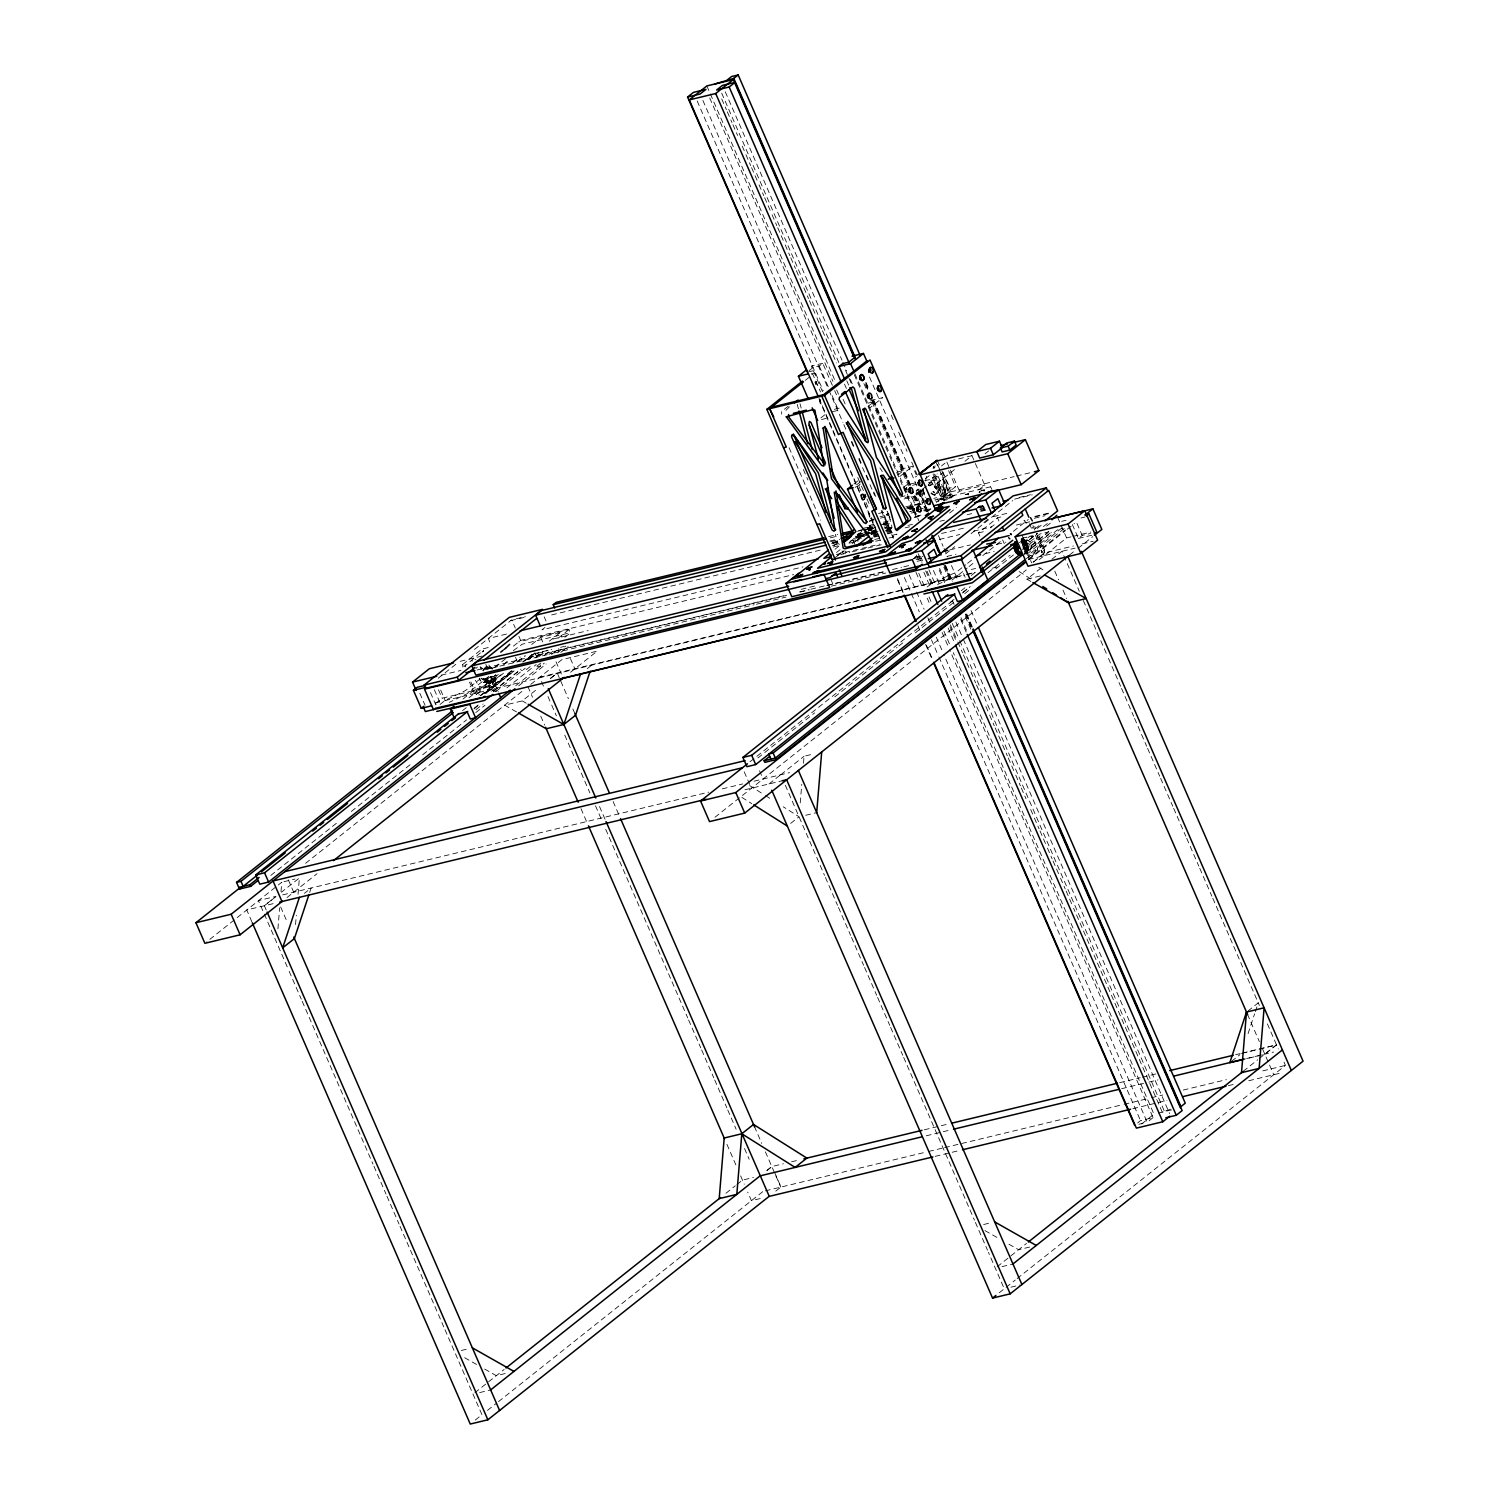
<?xml version="1.0" encoding="UTF-8"?>
<svg xmlns="http://www.w3.org/2000/svg" width="1499" height="1499" viewBox="0 0 1499 1499"><rect width="100%" height="100%" fill="white"/><g stroke="black" fill="none" stroke-linecap="round" stroke-linejoin="round"><path stroke-width="0.75" stroke-dasharray="5 3.75" d="M939.086 490.698L933.633 480.392L935.957 479.98M489.367 667.392L489.386 668.648L488.693 667.767A7.645 4.703 76.4 0 0 488.355 667.992L488.562 668.947M1021.4 538.928L1021.437 540.895M1023.723 537.748L1023.311 545.917A7.589 4.666 76.4 0 1 1023.442 546.592L1024.304 549.084M816.974 384.831L816.43 381.833L815.849 384.231A3.017 1.855 76.4 0 0 815.119 382.301L815.943 384.119M482.078 652.121L483.521 650.847M1022.936 544.118L1022.056 543.144A7.589 4.666 76.4 0 0 1021.737 542.694C1026.309 542.226 1027.171 542.601 1023.817 543.462C1021.868 542.038 1025.353 540.483 1022.337 541.72C1024.604 540.539 1028.82 541.701 1022.018 542.601M926.907 507.711L925.633 507.112M943.19 498.867L941.822 499.954L940.21 498.811L943.339 497.106L940.173 498.699M1021.437 541.083C1029.888 539.865 1018.514 544.793 1026.14 539.921M1024.923 541.476C1023.311 543.875 1024.698 539.94 1025.26 541.889C1029.326 542.638 1023.03 556.429 1028.989 551.032M1025.316 542.563C1023.78 543.219 1024.866 543.031 1024.679 540.97C1020.444 543.144 1027.302 542.282 1024.923 542.076M865.635 494.764L864.736 498.492M1044.503 549.814L1037.983 533.906M1024.304 541.233C1018.552 546.648 1030.919 543.462 1022.805 544.268M1024.773 541.12C1027.902 543.8 1019.92 542.394 1024.641 540.727M1024.735 542.825C1019.863 542.488 1028.295 543.95 1024.285 540.446C1023.067 539.303 1023.03 545.018 1027.04 543.163A7.607 4.666 76.4 0 1 1027.302 543.744M277.933 928.837L279.657 907.851M281.006 891.53L281.775 882.218L206.693 941.84M295.547 924.583L296.315 915.271M298.039 894.285L299.388 877.964L281.456 892.205M800.241 802.864L801.778 784.221M803.501 763.253L804.064 756.246L812.889 754.128M1044.503 549.796L1044.241 552.588M495.963 675.243L494.426 675.618M1028.052 546.929L1023.948 547.922M488.131 683.469L488.168 682.195L488.843 683.225A7.57 4.647 76.4 0 0 489.161 683.038L489.236 681.839L490.117 682.663M493.771 676.311C500.872 683.937 489.48 677.08 490.829 681.914A7.57 4.647 76.4 0 0 491.222 682.064L491.597 681.108L492.047 682.232A7.57 4.647 76.4 0 0 492.422 682.251L492.628 681.127L493.19 682.251L488.993 683.263L488.88 680.359A7.57 4.647 76.4 0 1 488.543 679.946L488.449 678.691L483.502 680.003A7.57 4.647 76.4 0 1 483.221 679.515L483.577 678.279M1044.222 552.85L1035.697 560.233M1026.309 553.356L1025.672 552.4L1025.635 553.656A7.607 4.666 76.4 0 1 1025.316 553.881L1024.979 554.012M484.271 687.366L486.632 683.806L487.156 678.372M1028.145 549.252A7.607 4.666 76.4 0 0 1028.183 548.671L1028.127 547.379A7.607 4.666 76.4 0 0 1028.108 546.835M495.232 674.625L495.982 675.093A7.57 4.647 76.4 0 1 496.038 675.693L496.038 677.08L491.316 678.579M484.289 668.835C486.426 663.251 490.829 670.222 490.548 667.355M490.848 678.635C492.159 681.97 495.832 678.148 496.019 677.511A7.57 4.647 76.4 0 0 496.057 676.93M1024.698 551.632L1027.771 550.883A7.607 4.666 76.4 0 0 1027.958 550.395L1028.108 549.177L1024.997 549.927M488.637 685.174L494.82 688.266C500.347 695.217 486.95 688.865 488.918 684.799L503.514 673.182M494.857 688.434L491.466 691.208M1024.623 542.057L1021.4 541.87M1024.866 542.638C1021.063 544.868 1026.028 541.945 1024.754 541.72M1024.435 541.045L1022.074 541.626L1023.929 543.106A5.734 3.523 76.4 0 0 1028.726 551.089A5.734 3.523 76.4 0 0 1030 542.207A5.734 3.523 76.4 0 0 1023.948 543.144C1022.562 545.149 1024.716 538.778 1024.173 541.027M1041.786 552.419L1041.224 550.695L1041.861 552.663M486.407 668.273L487.456 668.517M1023.854 541.158L1022.505 541.832L1024.379 540.671M493.208 682.157L493.208 682.101A7.57 4.647 76.4 0 0 493.564 681.97L493.49 680.771L494.239 681.52A7.57 4.647 76.4 0 0 494.539 681.239L494.408 679.946M485.432 668.31L485.414 668.367A7.57 4.647 76.4 0 0 485.02 668.517M564.898 637.262L570.295 632.915L568.871 629.486L518.766 641.928M858.908 539.321C861.382 535.424 861.85 536.249 856.304 536.061M873.149 519.385L870.526 518.71L871.481 517.436M867.64 529.241C869.72 528.978 871.931 526.58 869.439 525.924M888.345 515.619L886.34 514.757L888.195 513.145M914.484 512.583L912.198 509.641L914.521 508.292M921.285 504.32L919.449 503.983M925.651 507.43L924.115 506.906L925.464 505.95M980.196 492.89L979.091 492.29L979.915 491.578M984.206 491.147L984.243 489.78L981.002 490.773M990.614 486.894L991.776 489.049M1000.339 541.589L981.808 556.391M864.811 498.193L863.911 494.764M965.131 494.595L968.673 493.733L967.623 494.801M979.147 492.44L980.14 491.241M981.058 490.923L984.393 489.948L983.475 490.96M1027.902 550.377L1024.791 551.295M479.418 687.704L479.249 687.741M1037.57 550.002L1037.439 548.559L1037.477 549.796M492.047 682.232L493.115 684.968M1021.512 539.153L1021.437 539.078A7.607 4.666 76.4 0 1 1021.887 539.097L1022.393 540.165L1022.693 539.115A7.607 4.666 76.4 0 1 1023.086 539.19L1024.342 540.24M1021.287 541.626C1025.485 538.816 1022.918 543.837 1024.36 543.313A5.546 3.41 76.4 0 1 1029.963 542.113A5.546 3.41 76.4 0 1 1028.97 550.845A5.546 3.41 76.4 0 1 1024.192 543.369L1023.236 541.27L1022.243 541.907M1023.105 543.2L1025.447 542.657M462.61 664.619L462.891 666.98M494.539 681.239L486.894 683.244L487.437 682.082M864.942 497.574L863.368 497.499L863.668 495.101M490.323 682.476L490.566 680.696L489.836 681.539M914.427 509.285L912.254 509.772L914.446 508.461M927.506 509.679L924.059 506.774L925.07 505.969M889.151 517.136L890.162 517.192M309.656 892.411L311.117 888.026L304.428 893.348M1248.067 1033.617L1254.607 1013.83M1255.338 1011.638L1258.242 1002.85L1248.217 1010.832M483.24 679.553L487.437 678.672L487.25 677.379M1037.664 550.695L1037.833 550.826M568.871 629.655L556.597 639.455M858.515 538.441L861.719 538.029M871.294 533.794C873.242 532.314 870.244 525.531 867.509 528.754M926.251 510.072L926.007 511.421L925.033 508.48M935.769 500.685L936.482 502.221M944.051 498.68L944.763 500.235M490.829 681.914L486.538 683.057A7.589 4.666 76.4 0 0 486.819 683.132M934.589 487.156C938.767 491.129 933.577 483.296 934.514 486.988M490.417 680.658L485.62 682.476A7.57 4.647 76.4 0 1 485.245 682.195L484.945 680.939L488.056 680.452M968.354 494.97L968.673 493.733L965.487 494.633M943.527 497.406L942.74 498.83L943.92 498.811M1023.498 540.389L1022.149 541.626L1023.761 540.614M1023.199 542.132L1024.117 541.776M492.272 669.041L492.197 668.067A7.57 4.647 76.4 0 0 491.822 667.823L491.466 668.723L490.997 667.505A7.57 4.647 76.4 0 0 490.604 667.411M1024.773 553.731L1027.171 552.194A7.607 4.666 76.4 0 0 1027.433 551.876M1026.365 553.281A7.607 4.666 76.4 0 0 1026.646 553L1024.941 550.433M1023.573 542.582L1022.749 543.238L1022.58 541.814L1023.311 544.174L1027.077 543.238L1021.943 544.474M464.015 665.537L464.09 666.643L483.428 650.322M1025.185 542.694C1025.447 544.025 1024.923 543.762 1024.304 543.2L1023.311 543.781M869.345 532.857C842.194 541.626 870.938 530.927 857.953 534.131C861.026 532.613 862.487 534.037 858.365 535.368M867.659 528.098L870.732 526.224M886.34 514.832L888.251 513.314M906.97 491.428L906.932 489.236M916.357 494.614L916.208 492.984M912.329 509.754L914.559 509.06M921.004 504.057L919.861 503.945M990.708 486.782L932.472 500.497M819.99 400.758L820.702 399.746A3.017 1.855 76.4 0 0 820.197 403.362A3.017 1.855 76.4 0 0 822.614 405.423L822.389 405.461M869.083 513.651L869.383 513.089A3.017 1.855 76.4 0 0 869.326 516.349A3.017 1.855 76.4 0 0 871.294 518.354M483.821 679.946C483.652 680.546 496.45 679.347 485.32 682.27M484.027 668.929L490.773 667.355M1041.468 550.152L1040.868 550.264M465.44 664.638L465.533 666.98M480.073 690.496L479.774 688.734M1028.67 558.19L1029.195 558.078M462.629 664.582L481.835 649.161L488.936 647.343M493.527 682.026L487.887 683.469L487.138 682.157M867.734 527.929L870.732 526.13M475.895 668.554L477.394 667.036M1022.824 542.394L1023.536 544.699M1023.873 544.324L1025.166 543.594M864.548 495.532L864.38 495.326A3.017 1.855 76.4 0 0 862.056 493.995L861.044 495.138A3.017 1.855 76.4 0 0 861.419 498.474A3.017 1.855 76.4 0 0 863.555 499.842L864.586 498.699A3.017 1.855 76.4 0 0 864.192 495.382L865.242 494.726M483.315 650.397L483.128 651.522L483.559 650.285M1022.487 545.392L1022.861 544.774A7.589 4.666 76.4 0 0 1022.637 544.231L1022.337 544.268M926.138 510.185L927.338 511.515M1033.879 554.087C1036.933 550.62 1036.371 540.033 1031.106 535.949M478.706 693.362L478.556 693.531M495.251 686.055L495.701 679.141A7.57 4.647 76.4 0 0 495.832 678.635M932.978 491.841C935.788 495.232 934.102 490.117 932.903 491.672M1021.419 540.352L1023.836 539.415M1023.798 544.1L1023.274 544.193M933.427 466.657L934.683 467.819L935.057 465.777M943.995 492.215C945.813 491.072 941.672 487.494 942.646 491.485C945.457 495.101 947.368 487.231 943.04 489.442M487.531 678.56L487.625 678.447A7.57 4.647 76.4 0 0 487.887 678.953L488.449 678.691M915.214 514.101L916.264 513.539M941.428 499.148L942.927 498.474M1023.067 548.671L1028.089 547.341M1022.974 545.898L1022.936 546.985M941.691 499.842L943.321 499.186M1033.542 554.48C1032.268 556.56 1030.206 555.867 1026.684 552.981M928.331 485.357C932.753 477.132 932.921 488.993 939.142 490.773M1025.091 543.444L1024.36 543.088M1024.81 540.24L1021.456 541.195M486.763 668.873L491.747 667.748M813.376 370.703L807.212 372.183L813.076 367.536L819.241 366.056L822.745 363.264L833.744 388.522M805.3 380.353L810.659 376.099M438.176 678.279L456.314 663.87M474.452 649.46L511.721 619.855L515.281 628.081M788.305 406.154L781.616 411.476L781.691 414.117M789.448 406.791L784.071 412.319M435.422 703.556L442.13 698.215L494.989 685.474L491.316 677.061M434.373 689.784L439.6 701.776L435.778 704.811L429.707 690.814M440.069 704.436L445.166 700.389L465.421 690.589L480.242 678.822M513.445 646.144L520.659 640.429L793.702 574.585M513.314 650.641L522.233 644.195L570.295 632.747M494.876 667.205L505.856 658.492M544.905 627.5L541.982 629.824L803.052 566.866M488.974 676.274L466.826 693.868L449.288 702.356M503.608 664.657L509.21 659.541M462.985 699.059L475.576 689.053L494.97 684.387L498.286 692.013M531.677 644.476L540.689 637.337L560.064 632.672L561.713 636.475M820.871 417.921L825.687 414.08M469.037 697.71L498.324 674.438M512.977 662.802L520.303 656.993M500.91 674.831L475.277 695.199L469.487 682.12M517.38 661.752L524.706 655.925M518.129 661.584L525.437 655.775M480.392 695.48L511.496 670.746M522.495 662.033L531.639 654.763L542.825 652.065L543.537 653.695L532.351 656.393L528.679 659.298M480.561 695.817L512.246 670.653M523.207 661.94L533.738 653.92M549.271 641.235L560.064 632.672M462.61 710.582L466.283 707.678M484.589 693.138L512.04 671.308M526.674 659.691L534.262 653.658M485.264 692.875L512.733 671.065M527.386 659.429L534.712 653.601L551.782 649.423M484.908 693.475L494.989 685.474M486.575 692.744L514.045 670.934L486.088 693.344M528.716 659.504L536.042 653.695M493.396 691.002L520.846 669.191M535.499 657.555L543.069 651.54M493.396 691.32L520.865 669.51M535.499 657.874L542.825 652.065M474.19 708.128L479.605 703.855M539.303 656.431L546.498 650.697M473.984 708.952L479.474 704.586M495.944 691.507L525.231 668.235M475.895 709.72L483.09 704.005M530.196 666.587L526.599 669.435L521.315 670.709M544.587 655.138L549.983 650.866M270.776 875.435L338.493 821.639M351.309 811.446L411.719 763.459M422.699 754.747L466.639 719.839M475.783 712.568L484.945 705.298M506.906 687.835L536.192 664.582M549.009 654.388L552.681 651.484L561.488 649.367M540.802 663.026L535.405 667.317L540.689 666.043L538.197 660.309M551.595 654.445L558.79 648.73M515.712 685.718L544.287 663.176M557.815 652.271L565.873 646.032M868.033 406.379L873.898 401.713L867.715 403.212L871.238 400.42L882.686 397.647L869.795 407.897M518.673 685.849L546.142 664.02M560.795 652.384L568.102 646.556M305.59 863.293L522.551 690.927M530.833 684.35L561.956 659.616L597.202 651.128L569.732 672.939M266.204 909.987L264.33 905.677L276.041 896.365L258.428 900.618L288.239 969.178M550.526 678.316L557.216 672.995L568.402 698.703M264.367 905.771L276.078 896.477M516.518 711.913L504.638 705.167L522.252 700.914L538.385 688.097M550.564 678.429L557.253 673.107M287.002 897.545L317.02 873.711M587.271 668.648L592.292 664.657M853.943 484.046L858.777 480.205M860.707 481.61L856.304 485.095L860.426 484.102M855.142 487.325L862.468 483.596M897.901 475.071L903.747 470.405L897.582 471.904L901.105 469.112L912.554 466.339L916.226 474.771M899.662 476.588L912.554 466.339M903.11 487.681L906.576 484.983L916.695 482.528M833.837 545.711L839.253 541.42M904.572 489.049L906.858 487.494M904.984 489.705L906.932 488.149M906.914 489.105L905.077 490.566L906.914 492.422M835.018 549.271L838.859 546.123M869.476 521.802L873.074 518.954M925.651 478.518L929.174 475.726M941.466 465.964L944.988 463.172M858.908 533.756L861.831 531.433M836.442 552.531L840.058 549.665M849.127 542.451L861.831 532.37M916.245 490.51L918.1 489.049M948.642 470.667L955.594 486.669L945.925 494.333L940.21 495.719L932.378 477.731L937.212 473.89M916.226 491.447L919.206 489.086M837.566 555.248L843.038 550.92M852.144 543.687L866.703 532.108M868.521 530.665L873.992 526.318M835.149 557.572L844.293 550.864L843.038 551.351M855.498 541.401L860.089 538.16L859.171 538.497M860.745 537.223L863.874 534.75M916.414 493.246L921.267 490.154M932.378 477.731L938.112 476.345L942.927 472.504M869.945 530.815L874.779 526.973M926.457 486.032L916.076 494.277L920.948 505.463M931.647 481.91L928.181 484.664L932.359 483.54L931.647 481.91L927.431 482.922M923.628 489.086L916.208 494.37M916.807 495.12L923.496 489.798L924.471 496.562M929.38 485.901L932.359 483.54M871.762 532.482L875.453 529.578M870.956 534.693L876.428 530.346M883.379 524.819L890.612 519.085M920.349 495.438L920.124 496.6L920.873 496M928.424 485.639L936.838 483.615L954.395 469.655M964.944 461.261L971.97 455.677L984.787 485.151L975.999 492.122M873.973 536.698L877.571 533.831M884.803 528.079L890.219 523.788M985.03 453.804L988.609 450.955M940.21 495.719L949.86 488.037L955.594 486.669M936.744 502.109L949.092 492.29L1014.167 476.607M889.019 538.01L893.479 536.942L896.983 534.15L890.294 535.761M944.876 496.244L949.56 495.12L942.59 479.08L944.876 496.244L945.85 495.476L943.564 478.312M926.457 511.74L931.066 508.067M927.825 511.403L930.916 508.948M946.281 500.029L949.729 497.275L948.998 495.569L950.535 494.333L940.997 472.391M943.564 500.647L951.94 493.995L933.783 498.38M949.279 498.305L952.652 495.644L940.922 468.681M950.759 498.211L959.547 491.222L984.787 485.151M949.635 513.07L956.662 507.486M912.273 559.652L918.138 555.005L921.36 562.406M976.055 508.985L981.92 504.339L984.637 510.597M983.869 522.458L988.272 518.954M945.607 553.899L954.694 546.685M971.015 533.719L1012.743 500.572M979.896 536.174L978.491 532.894L997.528 517.773L1004.049 516.199M990.296 527.91L995.486 523.788M927.15 586.99L932.697 582.736L956.137 572.337L965.787 564.73M967.604 563.287L973.095 558.94M951.902 580.15L967.211 568.009M969.029 566.547L974.519 562.2M1013.418 531.302L1027.808 519.853M971.296 575.485L974.893 572.618M1035.134 528.791L1040.287 524.706M1019.395 542.638L1026.272 537.167M1037.252 528.454L1042.779 524.069M961.327 590.662L964.925 587.795M1021.025 543.238L1030.019 536.08M1043.416 526.599L1048.569 522.514M950.422 602.242L954.02 599.394M963.014 592.236L970.209 586.521M1022.711 544.812L1037.102 533.382M750.006 761.754L953.27 600.275M962.433 593.004L969.759 587.177M988.066 572.637L1010.045 555.173M1022.861 544.999L1037.514 533.363M1046.677 526.074L1050.331 523.17M757.894 757.969L814.632 712.887M834.774 696.885L897.02 647.437M898.838 645.994L904.328 641.628M915.308 632.897L953.757 602.354M964.738 593.641L970.228 589.276M995.861 568.908L1014.167 554.368M1023.311 547.098L1039.8 534.019L1048.607 531.883M1022.524 549.833L1042.311 534.112M1024.81 550.789L1048.813 531.545M1024.285 549.421L1027.808 548.559L1047.595 532.838M1025.766 552.307L1051.38 531.939M1024.079 554.218L1051.549 532.407M1026.628 554.405L1057.751 529.672L1062.21 528.604M1061.985 527.873L1028.033 555.398M1026.122 558.79L1064.552 528.266M1028.651 558.977L1065.264 529.897M1028.801 559.764L1065.433 530.683M1067.251 529.222L1074.577 523.395M1033.036 562.237L1044.784 552.906L1073.396 545.992M1033.336 562.106L1034.347 561.301M715.004 817.236L1026.309 569.92M1039.126 559.745L1066.595 537.916L1070.998 536.848M769.024 783.958L780.735 774.664M1051.867 559.258L1061.91 551.295L1079.299 591.281M780.773 774.758L804.064 756.246M1030.9 581.443L1026.946 579.195L1043.06 566.397M1072.31 524.463L1078.399 538.46L1082.203 535.443L1090.504 533.438M1069.48 555.023L1076.17 549.702M1078.025 548.334L1092.677 536.698M790.666 823.401L799.042 816.768L783.227 806.781M474.864 1392.721L504.189 1369.43M725.984 1193.223L735.316 1185.803M736.983 1184.491L742.492 1180.106L753.491 1177.465M766.795 1170.55L771.816 1166.559L783.415 1163.767M767.02 1170.494L772.041 1166.503M475.277 1420.059L481.966 1414.737L444.716 1329.051M487.475 1410.372L496.637 1403.101M498.474 1401.64L763.141 1191.368M775.751 1191.105L780.998 1187.077L773.84 1170.625M1137.61 1122.976L1140.533 1120.634L1153.068 1117.617L949.579 649.648M1141.657 1123.95L1153.949 1114.169L953.27 652.646M1153.068 1117.617L1147.203 1122.264L943.733 654.295M1170.438 1109.166L1162.268 1112.164L1073.603 908.225M1231.485 1061.367L1239.86 1054.734M997.172 1266.767L1026.496 1243.458M1243.289 1071.242L1257.624 1059.849M1259.291 1058.519L1276.511 1044.84L1278.31 1048.963M1242.427 1053.066L1276.511 1044.84L1264.837 1054.247L1245.144 1059.006M999.252 1292.775L1004.274 1288.784L988.441 1252.358M1006.11 1287.322L1015.273 1280.052M1017.109 1278.591L1285.449 1065.414L1282.657 1058.987M958.067 575.26L936.5 584.947M444.81 700.67L963.951 575.279M926.307 508.217L925.033 508.704M942.552 499.13L941.541 499.279M811.427 373.944L813.001 374.694L820.496 391.951M811.821 373.794L814.725 373.12L815.868 374.169M1022.412 541.27L1023.161 541.383M493.452 676.386L490.979 677.005L491.916 678.11M1025.859 543.706L1023.78 544.643M494.97 678.822L490.566 679.89L491.129 681.333M1027.789 550.826L1024.754 552.644M920.573 492.122L923.459 490.342M484.046 687.498L479.268 686.411L475.277 680.284M923.909 492.759L921.192 497.462L922.447 504.076M920.667 496.113C919.149 496.488 917.369 491.841 920.255 495.213M933.053 468.175L933.783 466.451M934.683 467.819L933.277 468.156M939.124 487.362C941.578 499.542 942.234 478.237 939.854 490.136M940.529 487.025L941.26 489.798M944.426 489.105L945.194 491.991M868.783 530.309L870.769 529.822L869.045 530.178M1023.142 548.634L1023.723 548.447A7.589 4.666 76.4 0 0 1023.667 547.866L1023.03 547.51M548.203 650.229L547.229 650.585M839.403 544.362L837.847 543.369L835.393 534.262M1023.611 540.858L1022.449 540.839M863.63 499.823A3.017 1.855 76.4 0 0 864.117 495.063A3.017 1.855 76.4 0 0 861.007 495.794A3.017 1.855 76.4 0 0 863.63 499.823L863.799 499.748M925.745 506.512L924.096 506.849M925.614 506.718L924.34 507.037M493.152 682.251L492.759 684.256M906.352 508.086L923.796 502.427L919.637 492.871L915.139 493.958M888.251 514.644L886.284 514.682M935.376 479.924L927.356 481.722M1037.177 548.034L1037.345 547.997M1027.864 555.436L1027.527 555.567M887.895 514.569L886.565 514.794M914.184 510.559L909.912 511.665L914.69 510.447M472.129 660.216L472.148 661.228M491.56 677.098L483.559 679.028M1028.052 547.716A2.305 1.405 76.4 0 1 1026.103 544.568A2.305 1.405 76.4 0 1 1028.52 544.137A2.305 1.405 76.4 0 1 1028.052 547.716L1023.086 548.915M822.745 363.264L811.296 366.018L822.539 391.764M816.243 381.814L814.894 382.151A3.017 1.855 76.4 0 1 815.643 384.306M834.343 409.321L840.077 407.934M832.301 411.757L838.466 410.258L832.057 395.53M821.452 419.551L829.097 417.715M971.97 455.677L946.731 461.767L949.485 468.081M915.271 476.926L916.676 476.588M924.752 480.579L936.088 478.462L945.794 500.198M912.535 485.301L916.114 484.439M900.299 497.012L907.064 495.382M916.076 493.208L921.979 491.784L919.861 490.492L925.445 503.327M905.021 497.593L909.312 496.562M904.122 498.961L913.135 496.787M933.765 494.951L935.17 494.614M1016.416 476.064L1029.869 472.803M948.998 495.569L950.385 495.232L951.134 496.937L949.729 497.275M878.526 513.501L887.633 511.309M905.789 506.774L924.021 502.54M907.42 507.674L914.184 506.044M908.75 507.861L915.496 506.231M907.851 508.704L914.259 507.149M907.776 508.854L914.109 507.243M909.481 508.629L913.566 507.655M879.95 516.78L889.057 514.588M909.518 509.641L914.071 508.536M869.345 520.846L878.264 518.71M880.494 518.167L887.183 516.555M918.287 509.566L925.014 507.955M911.167 513.089L915.402 512.077M923.478 510.128L930.204 508.498M924.134 510.99L928.387 509.96M868.914 525.531L873.28 524.481M883.436 522.214L889.169 520.828M828.61 536.642L837.697 534.45M862.674 528.435L874.029 525.681M883.098 523.507L889.919 521.858M881.393 524.65L887.558 523.17L882.068 510.541M916.807 516.106L920.929 515.113M914.877 516.836L919.149 515.806M858.702 530.552L865.373 528.941M867.602 528.398L874.292 526.786M883.211 524.65L887.652 523.563L893.479 536.942M830.221 537.879L837.042 536.23M857.465 531.302L875.641 526.917M884.71 524.725L889.263 523.638M914.221 517.605L921.042 515.975M865.972 529.84L874.685 527.742M868.521 529.822L875.21 528.21M884.11 526.055L890.799 524.444M829.809 541.027L836.611 539.378M857.053 534.45L861.588 533.344M863.855 532.801L875.21 530.065M884.279 527.873L891.099 526.243M830.802 541.682L839.89 539.49M858.046 535.106L862.6 534.019M864.867 533.457L876.222 530.721M885.291 528.529L892.111 526.899M870.544 532.445L876.278 531.077M871.575 532.314L876.034 531.246M887.164 528.566L891.624 527.479M978.585 506.512L983.025 505.444M516.256 618.768L525.362 616.576M832.545 542.488L839.365 540.839M855.292 536.998L864.398 534.806M866.666 534.262L878.039 531.508M887.146 529.316L891.699 528.229M978.154 507.374L984.993 505.725M1019.114 497.499L1030.488 494.745M832.413 542.9L839.234 541.27M857.391 536.886L868.745 534.15M871.013 533.607L877.833 531.958M886.902 529.765L891.455 528.679M977.723 507.861L984.524 506.231M510.747 620.623L526.224 616.895M831.514 543.313L838.334 541.664M856.491 537.279L863.293 535.649M872.381 533.457L876.915 532.351M886.003 530.178L892.823 528.529M979.091 507.73L985.892 506.081M1014.561 499.13L1032.249 494.857M833.032 543.481L839.833 541.832M853.456 538.553L869.345 534.712M871.612 534.169L876.166 533.082M885.234 530.89L892.055 529.241M907.944 525.418L912.479 524.313M872.943 534.75L877.402 533.681M886.302 531.527L892.992 529.915M979.934 508.948L986.623 507.337M832.451 545.392L839.253 543.762M850.608 541.008L859.695 538.834M873.317 535.536L877.852 534.45M886.94 532.257L891.474 531.171M905.096 527.873L909.631 526.786M980.027 509.81L984.562 508.704M873.88 536.473L878.339 535.405M887.239 533.251L891.699 532.182M980.871 510.672L985.33 509.604M551.651 614.927L821.808 549.758M833.163 547.023L839.965 545.392M849.052 543.2L858.14 541.008M874.029 537.167L878.564 536.08M887.652 533.888L894.453 532.239M939.854 521.296L944.407 520.209M967.099 514.719L971.652 513.632M980.721 511.44L987.541 509.791M874.704 539.509L881.393 537.897M875.641 541.233L880.1 540.165M506.475 634.077L488.281 638.48L490.96 644.645M836.405 554.518L879.651 544.1M993.406 516.649L1009.333 512.808M840.695 554.555L849.783 552.363M852.05 551.819L865.673 548.522M867.94 547.978L881.562 544.699M941.541 533.475L966.518 527.442M939.311 539.453L959.791 534.525M973.451 531.227L991.645 526.842M1034.891 516.406L1050.818 512.564M1035.097 516.893L1050.799 513.108M1026.74 523.207L1023.911 520.509L1028.689 519.46M1034.273 518.298L1045.028 515.712M978.491 532.894L985.012 531.339M1016.359 525.025L1029.794 521.783M460.156 661.321L482.172 656.019M553.019 639.061L588.245 630.554M474.883 659.56L475.97 659.298M1061.629 521.371L1066.033 520.303M914.802 557.178L919.262 556.11M1080.948 517.961L1085.107 516.968M913.603 558.621L922.709 556.429M950.01 549.833L970.49 544.905M916.17 559.614L922.841 558.003M441.174 675.187L460.98 670.409M560.589 647.306L564.111 646.462M801.197 589.294L816.786 585.528M917.107 561.338L921.566 560.27M565.929 648.28L785.907 595.234M799.51 591.955L808.579 589.763M810.847 589.219L824.45 585.94M826.717 585.397L883.417 571.719M892.486 569.545L901.555 567.353M903.822 566.809L910.624 565.16M946.9 556.41L955.969 554.218M996.798 544.381L1005.866 542.188M1021.737 538.366L1033.073 535.63M477.169 669.959L786.619 595.328M800.279 592.03L809.385 589.838M827.579 585.453L884.466 571.737M1021.044 539.34L1022.974 539.115M483.69 669.622L483.409 670.896M497.612 666.643L481.722 670.465L480.111 666.774M499.879 666.099L552.1 653.508M554.368 652.946L699.677 617.907M701.944 617.363L754.147 604.772M756.433 604.228L785.944 597.108M831.345 586.146L863.124 578.483M865.391 577.939L885.834 573.011M1021.025 540.315L1024.098 539.584A7.607 4.666 76.4 0 1 1024.304 539.752M482.603 670.746L483.634 670.503M491.147 668.798L488.88 665.05M491.934 668.891L492.965 668.648M985.068 553.693L994.156 551.501M1023.086 544.568L1027.19 543.575L1027.696 544.924A7.607 4.666 76.4 0 1 1027.883 545.561M1023.573 546.011L1027.677 545.018M1023.667 546.423L1027.789 545.43L1028.07 546.779M494.464 676.03L496 675.656M1073.209 536.323L1090.822 532.07M1025.054 549.702L1028.108 548.803M1025.035 550.995L1027.059 550.508M1078.399 538.46L1092.94 534.956M495.682 679.197L491.428 680.209A7.57 4.647 76.4 0 0 491.428 679.703L491.485 679.74M483.971 682.476L488.074 681.483L483.858 678.335A2.492 1.536 76.4 0 1 481.273 678.223M485.657 682.57L495.232 680.359A7.57 4.647 76.4 0 0 495.326 680.096M490.979 681.614L495.082 680.621M1025.11 552.794L1027.171 552.307M1024.735 554.105L1024.866 552.944M971.315 569.508L975.624 568.458M1082.222 543.875L1093.221 541.214M539.603 677.248L964.925 574.792M967.192 574.248L973.994 572.599M992.132 568.233L998.934 566.585M1028.408 559.483L1075.12 548.109M435.441 702.787L439.6 701.776M966.218 574.735L975.324 572.543M1026.946 579.195L1042.348 575.485M283.967 881.674L294.984 879.032M282.655 894.884L708.69 792.147M722.293 788.867L742.698 783.94M754.034 781.204L789.58 772.641M273.137 903.672L246.717 909.93L252.3 922.784M744.928 789.767L782.234 780.773M805.694 815.269L816.693 812.608M791.528 1161.8L799.323 1159.926M924.302 1129.796L947.012 1124.306M1119.716 1082.653L1140.177 1077.725M1142.444 1077.181L1156.085 1073.884M1235.607 1054.715L1240.16 1053.61M1241.528 1053.404L1256.855 1049.693M1259.048 1049.169L1276.548 1044.953M926.213 1135.811L951.209 1129.778M1121.645 1088.686L1146.641 1082.653M1148.909 1082.109L1157.996 1079.917M1246.625 1058.538L1273.607 1052.036M765.352 1190.843L926.419 1152M928.687 1151.457L942.328 1148.159M944.595 1147.616L1121.852 1104.875M1124.119 1104.313L1149.115 1098.299M1151.382 1097.736L1162.756 1095.001M1183.198 1090.073L1226.369 1079.655M1262.739 1070.886L1285.449 1065.414M760.237 1198.563L751.43 1200.68L747.701 1192.117M935.151 1156.366L960.147 1150.351M1132.851 1108.698L1166.934 1100.472M1228.299 1085.688L1235.101 1084.039M1248.742 1080.742L1282.544 1072.591M1158.352 1113.101L1171.562 1109.916M1138.847 1124.287L1143.025 1123.276M461.336 1350.487L467.932 1348.894M983.644 1224.514L990.239 1222.922M505.144 1373.552L496.319 1375.67L484.439 1368.924M1029.644 1247.056L1018.627 1249.716L1008.733 1244.095M479.643 1392.59L490.641 1389.929M1001.95 1266.618L1012.949 1263.976M1010.888 1287.191L1019.695 1285.055M495.832 677.548L491.972 678.485M488.074 681.483L487.063 681.726M484.833 682.27L483.727 682.532M869.495 526.055L870.619 525.887M479.905 690.533L479.605 689.615M491.616 678.56L491.691 678.541A7.57 4.647 76.4 0 0 491.653 677.998L491.728 678.035M489.948 681.014L490.698 681.577A7.57 4.647 76.4 0 0 490.923 681.164L490.96 681.221M858.702 538.553C855.179 535.855 861.944 535.986 861.25 533.419M486.013 681.726L486.426 682.963M488.243 680.471L488.861 682.082M488.037 668.854L487.662 668.573A7.57 4.647 76.4 0 0 487.475 668.91L487.419 668.873M931.179 492.796L935.882 496.319L938.767 501.565M480.711 667.074L483.446 669.191M522.252 700.914L526.205 703.162M984.955 1230.604L998.821 1238.474M464.634 1357.701L476.513 1364.427M872.455 519.422L873.224 521.184M1038.732 567.222L1044.653 570.95M1019.114 571.531L1032.942 580.263M749.65 785.607L763.478 794.32M765.464 795.576L771.385 799.304M741.893 797.393L751.767 803.633M490.136 682.307L490.229 682.382A7.57 4.647 76.4 0 1 489.854 682.588M911.017 496.544L912.516 498.53M1025.391 540.689L1025.447 540.746A7.607 4.666 76.4 0 0 1025.11 540.389M484.496 681.445L484.421 681.352A7.57 4.647 76.4 0 1 484.14 681.014L484.289 681.183M879.894 467.875L882.311 471.623M1028.333 556.335L1028.501 557.722L1028.426 556.56M479.23 694.281L478.987 695.18M479.736 688.622L479.549 689.503M1076.994 523.432L1082.203 535.443M1057.657 517.361L1066.595 537.916M1083.327 600.556L1107.555 656.262M1108.473 658.398L1120.596 686.242M1121.514 688.378L1133.637 716.241M1134.556 718.377L1146.66 746.221M1147.597 748.376L1159.701 776.22M1160.638 778.356L1172.743 806.2M1173.68 808.354L1185.784 836.198M1186.721 838.334L1198.825 866.197M1199.762 868.333L1211.867 896.177M1212.803 898.313L1259.366 1005.436M1267.404 1023.892L1276.136 1043.997M1054.771 571.119L1058.575 579.869M1062.997 590.063L1066.707 598.588M1247.449 1014.261L1259.347 1041.618M1262.57 1049.019L1273.738 1074.727M1034.76 526.486L1035.528 528.266M1032.886 525.549L1035.622 531.864M1036.54 533.963L1044.784 552.906M1032.436 527.236L1032.942 528.398M1035.341 535.087L1044.278 555.642M1029.457 523.676L1031.949 529.409M1021.999 535.199L1027.808 548.559M1023.63 544.381L1031.668 562.893M997.528 517.773L998.934 521.052M1002.606 539.865L1004.274 543.687M950.403 470.18L959.547 491.222M942.908 472.054L949.86 488.037M937.25 460.23L940.004 466.564M937.568 464.521L940.135 470.424M935.62 461.299L938.318 467.501M939.217 469.562L949.092 492.29M938.112 476.345L945.925 494.333M936.838 483.615L944.145 500.441M963.538 573.48L965.187 577.302M891.23 415.054L894.022 421.481M898.669 432.162L901.461 438.589M902.398 440.725L907.045 451.424M911.692 462.104L914.484 468.531M915.402 470.667L918.194 477.075M922.635 489.498L925.37 495.813M922.11 489.105L925.745 497.462M920.723 489.442L923.44 495.701M869.495 376.998L923.515 501.247M924.452 503.383L927.244 509.81M938.411 535.518L943.077 546.236M944.014 548.372L947.743 556.935M951.453 565.516L957.055 578.37M971.015 610.486L976.617 623.34M866.085 382.582L869.158 389.665M873.823 400.383L911.167 486.257M915.458 496.113L919.187 504.695M945.7 565.685L952.708 581.799M966.686 613.934L972.776 627.931M915.383 496.244L919.543 505.8M865.654 382.77L868.502 389.328M873.168 400.064L910.511 485.938M914.746 495.682L918.4 504.095M945.045 565.367L951.584 580.394M966.518 614.74L972.101 627.613M865.822 384.381L867.696 388.672M873.299 401.545L909.687 485.264M914.334 496L918.1 504.582M945.157 566.847L951.696 581.874M965.693 614.065L971.296 626.957M865.673 385.018L867.546 389.309M872.193 400.008L909.462 485.695M914.109 496.413L917.838 504.976M943.92 564.954L950.441 579.963M965.337 614.234L970.94 627.088M863.911 383.575L866.666 389.89M871.968 401.863L908.431 485.938M913.041 496.319L916.77 504.901M943.845 567.165L949.448 580.038M965.319 616.539L970.921 629.411M912.516 498.53L914.971 504.17M906.314 488.018L907.026 489.648M854.898 373.738L918.887 520.79M939.592 568.402L946.113 583.392M961.009 617.682L966.593 630.536M854.243 374.675L888.776 454.103M889.713 456.239L917.126 519.272M939.18 570.013L944.782 582.886M952.258 600.068L954.114 604.359M960.653 619.387L966.255 632.259M725.291 91.832L841.97 360.153M842.906 362.308L846.635 370.89M850.383 379.472L852.238 383.763M933.446 570.519L939.985 585.547M955.856 622.048L962.377 637.075M963.314 639.23L1169.595 1113.626M845.38 369.972L848.134 376.286M849.052 378.385L851.788 384.7M721.712 93.182L839.309 363.657M846.785 380.821L848.659 385.112M928.93 569.732L935.451 584.76M952.258 623.397L958.798 638.424M959.716 640.579L1164.142 1110.684M721.712 98.953L726.378 109.671M727.315 111.825L731.98 122.562M732.917 124.698L737.583 135.435M742.249 146.171L745.059 152.617M745.977 154.753L750.643 165.49M751.58 167.644L758.119 182.672M759.056 184.808L763.722 195.545M764.659 197.699L771.179 212.708M772.116 214.863L776.782 225.6M777.719 227.736L784.258 242.763M785.195 244.918L789.861 255.654M790.779 257.791L795.463 268.527M796.381 270.682L802.921 285.709M803.857 287.845L808.523 298.582M809.46 300.737L815.981 315.764M816.918 317.9L821.583 328.637M822.52 330.792L836.517 362.983M920.536 556.185L923.328 562.631M927.057 571.213L932.659 584.085M950.403 624.877L956.924 639.904M957.861 642.04L962.527 652.777M963.464 654.932L970.003 669.959M970.94 672.095L975.605 682.832M976.524 684.987L981.208 695.723M985.874 706.441L988.665 712.887M989.602 715.042L994.268 725.76M995.205 727.914L1001.725 742.942M1002.662 745.078L1007.328 755.815M1008.265 757.969L1014.804 772.997M1015.741 775.133L1020.407 785.869M1021.344 788.024L1026.009 798.761M1030.675 809.479L1033.467 815.924M1034.404 818.079L1039.069 828.816M1040.006 830.952L1046.546 845.979M1047.464 848.134L1052.129 858.852M1053.066 861.007L1059.606 876.034M1060.543 878.17L1065.208 888.907M1066.145 891.062L1072.666 906.089M844.518 384.137L846.392 388.428M918.25 553.712L921.979 562.294M925.726 570.894L932.247 585.922M949.991 626.694L956.531 641.722M916.395 555.042L919.187 561.488M923.852 572.225L930.392 587.252M948.118 628.025L954.657 643.052M706.853 85.93L834.737 380.015M843.131 399.334L845.942 405.779M918.737 573.218L925.276 588.245M929.005 596.827L931.797 603.273M943.939 631.173L949.542 644.064M709.702 97.96L832.901 381.308M836.648 389.909L838.503 394.2M915.983 572.374L922.522 587.402M927.188 598.12L929.043 602.429M942.122 632.466L948.642 647.493M834.662 390.621L836.479 394.837M887.408 511.946L890.162 518.261M819.241 366.056L828.404 387.098M851.844 441.455L854.58 447.77M859.171 458.301L861.925 464.634M866.497 475.164L869.251 481.479M873.823 492.028L876.578 498.343M702.9 100.47L827.991 388.11M828.91 390.265L842.925 422.456M843.843 424.61L846.654 431.056M851.32 441.774L854.111 448.22M858.777 458.956L861.588 465.402M862.525 467.538L869.045 482.566M869.982 484.72L874.648 495.457M881.187 510.484L893.329 538.385M909.181 574.866L915.72 589.894M916.657 592.049L924.115 609.231M927.862 617.813L929.717 622.104M936.257 637.131L942.796 652.159M697.166 100.976L823.176 390.771M904.384 577.546L919.318 611.892M931.46 639.792L937.981 654.819M938.917 656.955L1140.533 1120.634M857.709 477.488L860.501 483.915M861.419 486.051L866.066 496.75M867.003 498.886L869.795 505.294M858.964 486.407L869.027 509.566M819.035 398.266L873.168 522.776M874.104 524.931L880.625 539.959M897.433 578.595L903.035 591.468M917.969 625.814L919.824 630.105M926.363 645.132L932.903 660.16M819.11 399.558L880.794 541.401M897.601 580.038L903.185 592.929M925.595 644.439L932.134 659.466M862.618 533.232L864.192 536.829M855.985 536.08L859.114 543.275M853.1 540.333L854.767 544.156M845.511 550.976L846.223 552.606M843.356 553.806L842.082 550.883M803.333 469.449L807.924 479.98M789.092 447.714L820.609 520.19M830.858 579.42L833.219 584.816M785.307 785.176L824.506 875.341M825.443 877.477L837.548 905.321M838.484 907.476L850.589 935.32M851.526 937.456L863.63 965.319M864.567 967.455L876.671 995.299M877.608 997.435L889.713 1025.297M890.65 1027.433L902.754 1055.277M903.691 1057.432L974.481 1220.223M975.399 1222.378L987.522 1250.222M759.543 770.786L763.103 779.012M744.235 771.873L751.392 788.324M570.407 658.567L574.866 668.854M544.193 616.82L546.011 620.998M555.998 661.715L561.376 674.044M572.824 708.896L575.56 715.21M613.11 801.534L619.63 816.524M754.428 1126.555L761.754 1143.4M765.408 1151.832L780.773 1187.133M540.689 637.337L543.181 643.071M534.881 652.665L537.354 658.398M599.525 806.556L606.046 821.546M531.639 654.763L532.351 656.393M541.458 681.539L544.249 687.966M547.978 696.529L550.77 702.956M551.707 705.092L556.373 715.81M564.748 735.091L576.853 762.935M577.79 765.071L589.894 792.934M595.478 805.787L601.998 820.777M605.727 829.34L674.662 987.86M675.599 990.015L687.704 1017.858M688.622 1019.995L700.745 1047.838M701.663 1049.993L713.786 1077.837M714.704 1079.973L726.828 1107.836M727.746 1109.972L736.14 1129.253M744.516 1148.534L749.181 1159.233M518.86 636.307L520.659 640.429M515.487 657.349L517.155 661.171M527.892 686.561L532.538 697.26M540.746 716.129L544.643 725.123M580.975 808.654L587.496 823.663M726.921 1144.337L736.534 1166.409M740.656 1175.909L744.272 1184.229M485.826 664.432L487.662 668.629M475.576 689.053L478.069 694.787M470.873 681.97L476.363 694.599M440.687 690.121L445.166 700.389M438.476 689.802L442.13 698.215M419.832 693.288L425.06 705.279M288.333 879.876L293.71 892.224M280.669 906.989L287.227 922.072M289.157 971.315L301.28 999.158M302.198 1001.295L372.989 1164.105M373.926 1166.241L386.03 1194.103M386.967 1196.239L399.071 1224.083M400.008 1226.238L443.779 1326.915M889.169 516.649L892.055 527.573M800.035 403.737L801.197 408.103M797.243 404.411L798.405 408.777M933.69 473.89A10.961 6.745 76.4 0 1 939.573 488.355A10.961 6.745 76.4 0 1 930.954 493.527M925.651 481.067A10.961 6.745 76.4 0 1 927.038 475.689M932.996 474.677A10.961 6.745 76.4 0 1 938.318 486.613A10.961 6.745 76.4 0 1 933.09 495.045M492.365 676.349A2.305 1.405 76.4 0 1 490.229 676.386A2.492 1.536 76.4 0 0 492.609 676.48M483.915 678.223A2.305 1.405 76.4 0 1 481.591 678.241M485.976 678.316A5.546 3.41 76.4 0 1 483.165 682.401A5.546 3.41 76.4 0 1 479.212 678.204M486.238 678.204A5.734 3.523 76.4 0 1 483.465 682.551A5.734 3.523 76.4 0 1 479.343 678.466M488.018 683.319A7.57 4.647 76.4 0 1 487.643 683.3M483.071 669.959A7.57 4.647 76.4 0 1 483.334 669.622M486.201 668.479A7.57 4.647 76.4 0 1 486.594 668.554M490.004 681.427A7.57 4.647 76.4 0 1 489.648 681.127M489.423 667.448A7.57 4.647 76.4 0 1 489.798 667.392M1026.178 541.645A7.607 4.666 76.4 0 1 1026.478 542.113M1026.159 544.268L1026.14 544.362A2.492 1.536 76.4 0 0 1028.089 547.885A2.492 1.536 76.4 0 0 1028.857 544.174A2.492 1.536 76.4 0 0 1026.159 544.268"/><path stroke-width="1.5" d="M899.943 495.401L862.674 409.227M816.693 812.608L821.696 752.011M1246.493 1012.05L1241.509 1072.666L1259.123 1068.412L1264.107 1007.796L1246.493 1012.05L1229.817 1062.697L1242.952 1059.531M883.23 508.911L870.582 460.586L846.167 422.755M824.993 426.428L833.275 477.113L867.172 522.064M1020.069 553.431L1016.566 553.112A7.57 4.647 76.4 0 1 1016.228 552.681L1015.572 551.707M845.005 508.967L839.29 494.745M1019.133 553.862L1018.908 554.799A7.57 4.647 76.4 0 1 1018.514 554.649L1017.69 554.162A7.57 4.647 76.4 0 1 1017.315 553.862M1014.167 544.418L1017.259 543.631M793.327 433.979L833.912 528.416L835.805 529.747M831.402 557.01L817.573 568.271L885.647 551.857L900.506 540.333L910.755 537.073L949.204 506.362L935.395 509.51M858.964 555.529L853.437 557.797L858.459 555.904M937.4 510.915L942.478 509.304L940.997 508.704L937.325 510.84L942.234 509.341L942.815 508.48L937.437 510.822L942.74 506.512L934.552 508.48M955.856 504.432L957.093 503.57M1014.055 546.348A7.57 4.647 76.4 0 1 1014.036 545.767L1014.13 544.568A7.57 4.647 76.4 0 1 1014.205 544.025L1015.591 542.488M792.221 435.441L794.058 435.328L818.454 473.159L831.046 520.378L830.558 522.42M299.407 897.339L282.674 947.874L294.385 938.58L308.944 894.622M580.581 673.969L563.849 724.504L546.236 728.758L518.504 713.037M590.119 671.252L575.56 715.21L563.849 724.504L528.191 704.286M1018.683 550.939L1015.591 551.688A7.57 4.647 76.4 0 1 1015.31 551.182L1014.804 550.039A7.57 4.647 76.4 0 1 1014.598 549.458L1014.28 548.222M869.664 368.323L870.263 367.405M868.333 394.274L868.933 393.356M877.702 386.836L878.302 385.918M909.387 488.674L909.987 487.756M918.756 481.235L919.355 480.298M917.425 507.187L918.212 506.119M926.794 499.729L927.394 498.811M884.972 549.327L879.501 551.501L884.522 549.627M873.205 371.864L872.605 372.801M871.875 397.835L871.275 398.753M881.243 390.377L880.232 391.52A3.017 1.855 76.4 0 1 877.458 387.548A3.017 1.855 76.4 0 1 880.588 386.798A3.017 1.855 76.4 0 1 880.082 391.558L880.663 391.314M912.928 492.215L912.329 493.152M922.297 484.777L921.267 485.92A3.017 1.855 76.4 0 1 918.512 481.928A3.017 1.855 76.4 0 1 921.623 481.179A3.017 1.855 76.4 0 1 921.117 485.957L921.698 485.695M920.967 510.728L920.367 511.646M930.336 503.289L929.755 504.207M909.162 492.29L909.331 491.204M868.052 397.985L867.228 395.211M827.467 563.605L832.901 561.675L827.767 563.305M928.106 518.036L933.558 516.181L928.424 517.736M909.125 489.573C911.561 487.962 911.205 494.614 909.181 491.503M918.475 484.927L918.25 482.584M835.955 490.866L844.893 546.442L846.748 547.285L873.186 540.858M860.894 374.844L860.295 375.781A3.017 1.855 76.4 0 0 860.688 379.097A3.017 1.855 76.4 0 0 862.806 380.465L863.836 379.322A3.017 1.855 76.4 0 0 863.443 376.005A3.017 1.855 76.4 0 0 861.325 374.619L861.325 374.619M855.367 558.396L858.178 557.253M858.14 557.441L856.622 558.321M435.197 708.334L480.636 697.784M979.578 566.697L1012.743 540.296M859.864 379.622C860.051 371.602 863.237 383.313 859.583 376.924M788.643 414.492L788.53 416.797L825.106 464.84M981.077 569.845L1015.985 542.095M981.789 571.175L973.207 550.339M436.752 711.463L484.552 700.445L492.89 694.468M793.852 581.874L911.598 553.843L991.888 490.285M819.241 571.119L887.071 555.117L901.93 543.612L912.179 540.333L950.01 509.585M923.871 593.979L972.326 582.736L983.456 574.192L980.964 570.126M986.698 544.081L995.467 542.488M687.573 97.042L693.437 92.395L705.973 89.378L700.108 94.025L687.573 97.042L807.062 371.827M818.098 396.129L689.278 99.89L706.853 85.93L733.292 79.559L853.699 356.462M715.192 83.925L733.817 78.398L854.917 356.874M727.221 79.99L731.549 76.543L738.164 74.95L860.182 355.582M731.962 79.878L738.164 74.95M689.278 99.89L715.716 93.519L733.292 79.559M735.035 82.37L722.499 85.387L716.634 90.034L729.17 87.017L735.035 82.37L855.442 359.273M416.197 690.496L412.544 682.082L429.314 668.76L453.541 662.914M808.486 399.409L798.424 376.249L806.462 369.86M431.637 705.804L421.256 708.315L413.424 690.308L417.228 687.292L425.547 685.287M832.638 560.72L766.832 409.377L802.508 381.027M783.509 447.733L786.3 447.058L769.624 408.702L803.52 381.777M424.048 685.118L509.323 617.363L542.507 609.362L457.214 677.117L424.048 685.118L425.472 688.378L458.638 680.377L474.958 667.411M844.612 379.078L839.121 366.431L842.644 363.639L848.809 362.158L854.674 357.512M794.395 402.856L797.899 400.121L799.248 400.983M839.121 366.431L850.57 363.676L863.461 353.445L867.134 361.859M922.166 564.261L916.301 568.908L475.858 675.131L471.829 665.875L477.694 661.209L788.718 586.203M540.165 625.645L535.611 615.208L541.476 610.543L825.256 542.113M421.256 708.315L423.786 706.291M554.705 608.032L553.243 604.659L556.185 602.336L824.075 537.729M484.046 660.197L536.661 618.394M500.741 652.121L503.083 650.266M504.095 649.46L505.613 648.261M505.95 647.98L509.66 644.326M766.832 409.377L824.544 395.455L870.001 359.985L935.882 510.634M841.576 394.218L844.855 391.595M454.553 718.602L450.393 709.064L453.991 706.198M257.978 880.55L250.652 886.359L239.465 889.057L236.561 882.386L452.567 710.788M236.561 882.386L240.964 881.337L453.316 712.643M510.222 690.083L268.602 882.049L259.777 884.166L255.767 874.91L458.956 713.487M282.224 901.349L240.102 934.795L204.876 943.302L195.938 922.728L239.877 887.82M239.465 889.057L243.119 886.153M257.791 874.741L243.157 886.377L240.964 881.337M261.463 871.837L285.26 852.931M312.71 831.102L316.383 828.197M320.037 825.293L323.69 822.389M327.363 819.485L347.487 803.483M378.61 778.749L382.282 775.845M385.936 772.941L389.59 770.036M393.263 767.132L407.897 755.496M437.202 732.224L440.856 729.32M444.51 726.397L448.182 723.492M451.836 720.588L455.49 717.684M255.767 874.91L264.573 872.793L467.763 711.369M238.753 887.427L249.94 884.729L259.083 877.458M195.938 922.728L231.165 914.24L515 688.753M333.49 860.613L564.242 677.304M857.578 512.321L847.516 489.161L852.331 485.32M888.214 479.343L891.736 476.551M918.7 474.19L937.25 460.23L920.105 473.853M919.73 473.928L935.62 461.299L990.52 448.295L999.458 441.212L1002.269 447.676L993.331 454.759L979.671 458.057L976.861 451.592L985.799 444.491L999.458 441.212M867.209 360.659L821.752 396.129L838.428 434.504L843.094 432.349L876.465 509.079L871.8 511.234L887.558 547.472M823.888 574.229L829.697 587.608L791.809 596.733L786.001 583.373L798.892 573.124M828.441 550.002L792.184 579.045L910.643 550.096L908.319 550.883M842.85 538.572L853.643 529.99M842.794 541.682L853.118 532.239L836.686 506.306M829.584 553.599L823.869 558.303L831.233 556.785M845.904 540.633L851.338 536.305M843.956 542.319L855.91 531.564L835.786 499.917M856.285 546.348L869.139 536.136M863.124 545.299L872.156 538.122M896.065 529.747L907.701 520.49L907.944 518.579L880.531 475.914M1000.433 448.014L1006.728 443.011L1014.448 441.156L1016.135 445.053L1009.839 450.056L1002.138 451.911L1000.433 448.014L1008.152 446.159L1014.448 441.156M925.333 515.675L928.556 513.108M939.348 505.519L942.815 502.765M920.217 474.79L1007.721 453.691L1025.372 439.657L1038.863 470.649L1021.194 484.664L933.69 505.781M981.47 494.183L909.724 550.883M899.7 555.96L921.979 550.583L934.851 540.333L923.721 543.031M974.612 502.596L985.742 499.917L998.634 489.667L1004.442 503.046L1000.939 505.838L992.019 507.992M1046.321 487.868L961.028 555.604L962.452 558.883L929.286 566.866L927.862 563.605L1013.155 495.85L1046.321 487.868L1047.726 491.129M884.091 559.708L889.9 573.086L927.787 563.943L931.291 561.151L928.162 553.955L934.027 549.309L937.156 556.504L928.237 558.659M937.156 556.504L940.679 553.712M953.683 522.42L991.551 513.276L995.074 510.484L991.945 503.289L997.809 498.642L1000.939 505.838M433.455 709.702L424.498 689.147L961.496 559.633L1048.7 490.36L1057.638 510.915L1045.028 520.94M995.13 532.501L1003.824 530.402L1022.861 515.281L1021.437 512.002M974.912 557.478L998.184 538.216M1015.179 536.773L1031.968 523.451L1084.826 510.691L1097.624 540.146L1080.854 553.487L1027.995 566.229L1015.179 536.773L1068.037 524.032L1084.826 510.691M1021.344 553.375L755.721 764.565L746.914 766.682L742.886 757.426L947.911 594.56M986.342 564.017L990.015 561.113M423.524 707.341L425.341 711.557L970.434 580.207L982.145 570.894L979.54 566.847M742.886 757.426L751.692 755.309L954.882 593.885M982.332 572.075L1015.291 545.898M1052.017 519.778L1056.814 515.263M1068.881 555.604L744.741 813.095L709.514 821.602L700.576 801.028L747.476 763.778M945.476 596.49L954.301 594.353L957.43 601.549L962.714 600.275L987.897 580.263L982.089 566.903M770.917 759.094L768.743 754.053L773.147 752.985L1022.093 555.211M1024.997 561.881L776.032 759.656L764.846 762.354L764.134 760.724L769.643 756.358M1024.285 560.251L775.339 758.026L764.134 760.724M700.576 801.028L735.803 792.54L1025.147 562.687M1085.576 514.682L1092.902 508.854L1101.84 529.428L1094.514 535.237M1086.382 515.956L1088.911 513.932L1096.743 531.92L1094.195 533.944M506.025 1367.969L720.494 1197.589M490.641 1389.929L760.105 1175.872L921.679 1136.898M252.3 922.784L470.255 1424.05L487.868 1419.797L769.043 1196.427M933.84 662.314L1136.373 1128.129L1162.812 1121.758L1169.838 1116.174M1165.829 1117.786L1176.265 1115.256L1182.13 1110.609L973.038 629.767M1028.333 1241.996L1242.802 1071.635M1012.949 1263.976L1282.413 1049.9M771.76 790.273L992.563 1298.097L995.917 1295.436M992.563 1298.097L1010.176 1293.843L1303.062 1061.161L1081.379 551.332M815.362 573.368L817.704 572.431M1014.28 548.203A7.57 4.647 76.4 0 1 1014.167 547.622L1014.074 546.198L1017.165 545.449M972.326 578.708L925.164 590.587M831.083 555.173L830.146 556.054L831.252 556.335M849.802 387.679L851.582 388.972L865.504 441.381M831.177 555.267L830.989 556.241M829.678 564.355L832.114 563.53L831.139 564.355M916.058 531.414L914.69 531.339M485.001 696.323L482.865 697.26M917.8 543.369L919.637 542.619M823.738 564.374L825.312 563.605M883.661 551.576L881.412 552.157L883.623 550.976M823.551 564.28L825.387 563.38M972.551 499.954L974.425 499.429M905.19 538.853L907.157 538.31M940.604 510.859L939.311 511.721L940.566 511.609M931.647 518.86L929.961 519.272L931.666 518.148M903.091 547.322L901.48 547.716L903.11 546.629M810.153 569.77L808.692 569.957L810.172 569.058M871.013 542.451L871.444 540.033L836.479 492.852L834.25 492.197L843.169 548.091L844.893 548.765L871.2 542.301M916.77 511.14L916.732 508.33M852.013 356.2L863.461 353.445M798.424 376.249L807.961 373.963M771.479 407.222L823.607 394.649M793.308 413.312L806.368 410.164M1000.695 445.615L1007.422 443.985M1011.919 442.898L1025.372 439.657M847.516 489.161L853.231 487.775M890.125 478.874L893.947 477.956M1034.366 471.735L1038.863 470.649M816.88 524.481L819.672 523.807L835.43 560.045M987.504 492.365L998.634 489.667M842.232 533.344L851.32 531.171M553.243 604.659L825.687 538.965M841.576 535.124L852.931 532.389M841.145 538.272L847.966 536.642M1003.187 501.341L1007.74 500.235M535.611 615.208L826.211 545.13M962.433 512.265L976.055 508.985L980.59 519.441M520.134 630.798L818.21 558.902M941.072 529.278L986.586 518.298M832.114 559.595L889.825 545.673L944.22 502.427L939.161 506.343L938.468 504.713M1057.657 517.361L1092.902 508.854M786.001 583.373L801.609 579.607M812.739 576.928L821.658 574.773M831.87 575.803L886.359 562.668M1084.77 514.944L1088.911 513.932M1010.476 533.738L1011.357 534.656L1010.551 533.738M825.63 578.689L830.071 577.621L835.936 572.955L837.51 576.553M943.19 551.482L947.743 550.395M981.864 542.151L1009.183 535.574M471.829 665.875L912.273 559.652L916.301 568.908M412.544 682.082L436.771 676.255M971.839 550.395L992.263 545.467M465.796 672.695L474.902 670.503M927.862 563.605L961.028 555.604M1014.504 542.957A7.57 4.647 76.4 0 1 1014.673 542.507L1015.722 542.188M1010.588 544.774L1016.79 543.388M413.424 690.308L425.885 687.31M1014.074 545.786L1017.146 545.055M975.999 555.867L980.533 554.78M1014.223 547.697L1018.327 546.704M1014.298 548.091L1018.477 547.116M1014.673 549.59L1018.795 548.597M1014.804 549.964L1018.402 549.102M1018.496 550.601L1015.329 551.239M1016.266 552.738L1019.957 551.988M1016.584 553.15L1020.182 552.269M1017.746 554.255L1020.313 553.637M1018.72 554.817L1021.793 554.087M1018.983 554.93L1021.55 554.311M560.87 678.71L905.583 595.571M450.393 709.064L469.768 704.38L475.595 717.759L470.293 719.033L467.163 711.838L458.357 713.955M284.754 871.65L745.097 760.649M742.455 767.75L273.043 880.962L281.981 901.536M279.695 902.079L706.048 799.267M782.234 780.773L786.638 779.724L1010.176 1293.843M803.857 1158.839L922.016 1130.34M951.565 1123.219L1117.448 1083.215M1169.707 1070.605L1233.34 1055.259M953.476 1129.234L1119.36 1089.23M1173.904 1076.076L1244.339 1059.081M932.884 1156.928L769.268 1196.371L606.046 821.546M962.433 1149.789L1130.583 1109.241M1182.842 1096.631L1226.013 1086.232M868.708 372.295L868.764 369.335M925.595 500.647C925.445 504.563 930.073 496.356 927.113 503.177M1014.692 542.526L1015.16 541.664M1044.559 574.96L1086.157 598.551L1068.543 602.804L1032.886 582.568M994.643 1221.872L1036.259 1245.463M472.335 1347.826L513.951 1371.416M1042.817 586.484L1046.77 588.995M1052.691 592.723L1056.645 595.215M1060.599 597.708L1068.506 602.692M753.735 804.869L787.331 826.061M1019.957 555.136L1019.414 553.974M1030.469 517.605L1032.305 520.846M1008.658 537.729L1009.839 538.872M825.274 488.768L831.758 498.699M877.739 390.002C880.719 391.97 877.796 384.25 877.29 388.972M828.404 488.487L827.111 487.868L826.53 489.63L834.137 518.298M822.932 472.953L827.767 480.448M836.255 493.564L846.092 508.779L847.328 509.117L847.834 507.636M794.882 441.605L815.662 473.834L825.874 512.133M769.624 408.702L773.746 416.891M870.432 496.413L876.465 509.079M1068.037 524.032L1080.854 553.487M1067.813 556.354L1291.351 1070.473M1008.152 446.159L1009.839 450.056M1007.721 453.691L1021.194 484.664M1067.888 601.305L1247.655 1014.729M1025.26 508.967L1028.839 517.192M990.52 448.295L993.331 454.759M1002.4 527.142L1003.824 530.402M985.742 499.917L991.551 513.276M961.496 559.633L970.434 580.207M978.472 627.631L1185.259 1103.189L1180.912 1106.637L973.207 628.943M962.714 600.275L956.905 586.915L937.512 591.58L941.672 601.136M932.64 535.63L941.035 554.949M931.966 535.312L940.379 554.63M932.097 536.792L933.971 541.083M935.826 545.374L938.636 551.819M973.17 631.248L1180.388 1107.798M850.57 363.676L853.324 369.991M729.17 87.017L849.577 363.938M926.12 539.959L927.975 544.249M967.192 634.414L1176.265 1115.256M921.979 550.583L927.787 563.943M849.202 389.609L858.346 410.651M896.458 498.286L906.52 521.446M715.716 93.519L840.789 381.158M845.455 391.895L865.991 439.132M882.78 477.769L903.316 524.987M932.266 591.543L937.868 604.416M955.594 645.207L1162.812 1121.758M824.544 395.455L890.35 546.798M904.89 595.759L916.095 621.523M904.122 595.066L915.327 620.83M933.989 663.757L1134.668 1125.299M812.139 407.84L817.648 420.47M864.904 529.166L866.741 533.382M821.939 447.714L810.94 422.418L809.423 421.444L808.935 423.486L818.417 459.162M831.102 468.775L839.346 487.737M809.067 425.21L825.556 463.135M839.253 569.732L841.745 575.447M798.349 770.411L1021.906 1284.531M773.147 752.985L776.032 759.656M751.692 755.309L755.721 764.565M735.803 792.54L744.741 813.095M574.923 713.711L609.381 792.971M620.549 818.679L754.69 1127.136M548.297 688.716L595.796 797.993M545.58 727.259L578.183 802.227M588.432 825.799L724.41 1138.565M499.111 693.925L500.778 697.747M457.214 677.117L458.638 680.377M293.748 937.081L499.598 1410.503M264.573 872.793L268.602 882.049M267.122 912.085L487.868 1419.797M249.94 884.729L250.652 886.359M231.165 914.24L240.102 934.795M885.366 541.214L887.708 547.51M802.358 412.469L812.233 449.588M798.986 410.951L807.68 443.704M863.78 409.283L876.447 457.476L902.042 495.963L902.51 493.452L865.86 409.171L864.736 408.121L863.78 409.283M886.059 507.786L885.291 509.248L883.96 508.198L847.31 423.917L847.759 421.425L873.374 459.912L886.059 507.786M786.263 416.778L821.621 465.458L823.85 466.114L814.931 410.22L813.226 409.546L786.263 416.778M869.214 369.86C870.188 374.994 872.474 367.986 869.532 369.073A3.017 1.855 76.4 0 1 872.53 368.286A3.017 1.855 76.4 0 1 872.025 373.064A3.017 1.855 76.4 0 1 869.42 369.035L869.214 369.86M867.884 395.811C869.233 401.563 870.863 392.382 867.884 395.811M916.976 508.704C918.887 514.532 919.187 504.844 917.069 508.761M918.306 482.753C920.292 488.43 920.405 479.062 918.325 482.622M868.389 441.287L867.94 442.673L866.497 442.149L839.084 399.465L839.421 397.46L852.819 386.873L854.374 388.297L868.389 441.287M881.449 475.502L895.446 529.072L897.002 530.496L910.399 519.909L910.736 517.904L883.323 475.239L881.449 475.502M724.186 1138.022L719.201 1198.619L736.815 1194.366L741.799 1133.769L753.51 1124.456L806.855 1158.109L795.145 1167.421L741.799 1133.769L724.186 1138.022M823.12 428.039L831.42 478.574L864.024 522.701L866.066 523.47L866.553 521.577L826.061 428.414L824.413 427.103L823.12 428.039M835.018 529.99L833.95 531.227L832.057 529.897L791.547 436.734L792.034 434.822L794.077 435.609L826.698 479.717L835.018 529.99M907.888 536.323L902.454 538.909L907.907 536.398M917.257 528.866L911.785 531.414L917.276 528.941M797.337 576.628L802.789 574.398L797.393 576.534M806.724 569.17L812.083 566.772L806.762 569.095M813.207 572.805L818.641 570.576L813.207 572.805M890.144 554.237L895.596 552.007L890.256 554.049M899.512 546.798L904.965 544.568L899.512 546.798M905.996 550.414L911.448 548.184L906.052 550.32M915.383 542.975L920.817 540.746L915.421 542.882M953.926 503.57L959.304 501.172L953.964 503.495M969.778 499.748L975.231 497.518L969.722 499.748M860.033 376.474A3.017 1.855 76.4 0 0 862.656 380.502A3.017 1.855 76.4 0 0 863.162 375.724A3.017 1.855 76.4 0 0 860.033 376.474M868.09 394.987A3.017 1.855 76.4 0 0 870.713 399.015A3.017 1.855 76.4 0 0 871.2 394.237A3.017 1.855 76.4 0 0 868.09 394.987M909.125 489.386A3.017 1.855 76.4 0 0 911.748 493.396A3.017 1.855 76.4 0 0 912.254 488.637A3.017 1.855 76.4 0 0 909.125 489.386M926.551 500.441A3.017 1.855 76.4 0 0 929.174 504.47A3.017 1.855 76.4 0 0 929.68 499.692A3.017 1.855 76.4 0 0 926.551 500.441M917.182 507.899A3.017 1.855 76.4 0 0 919.805 511.909A3.017 1.855 76.4 0 0 920.292 507.149A3.017 1.855 76.4 0 0 917.182 507.899"/></g></svg>
